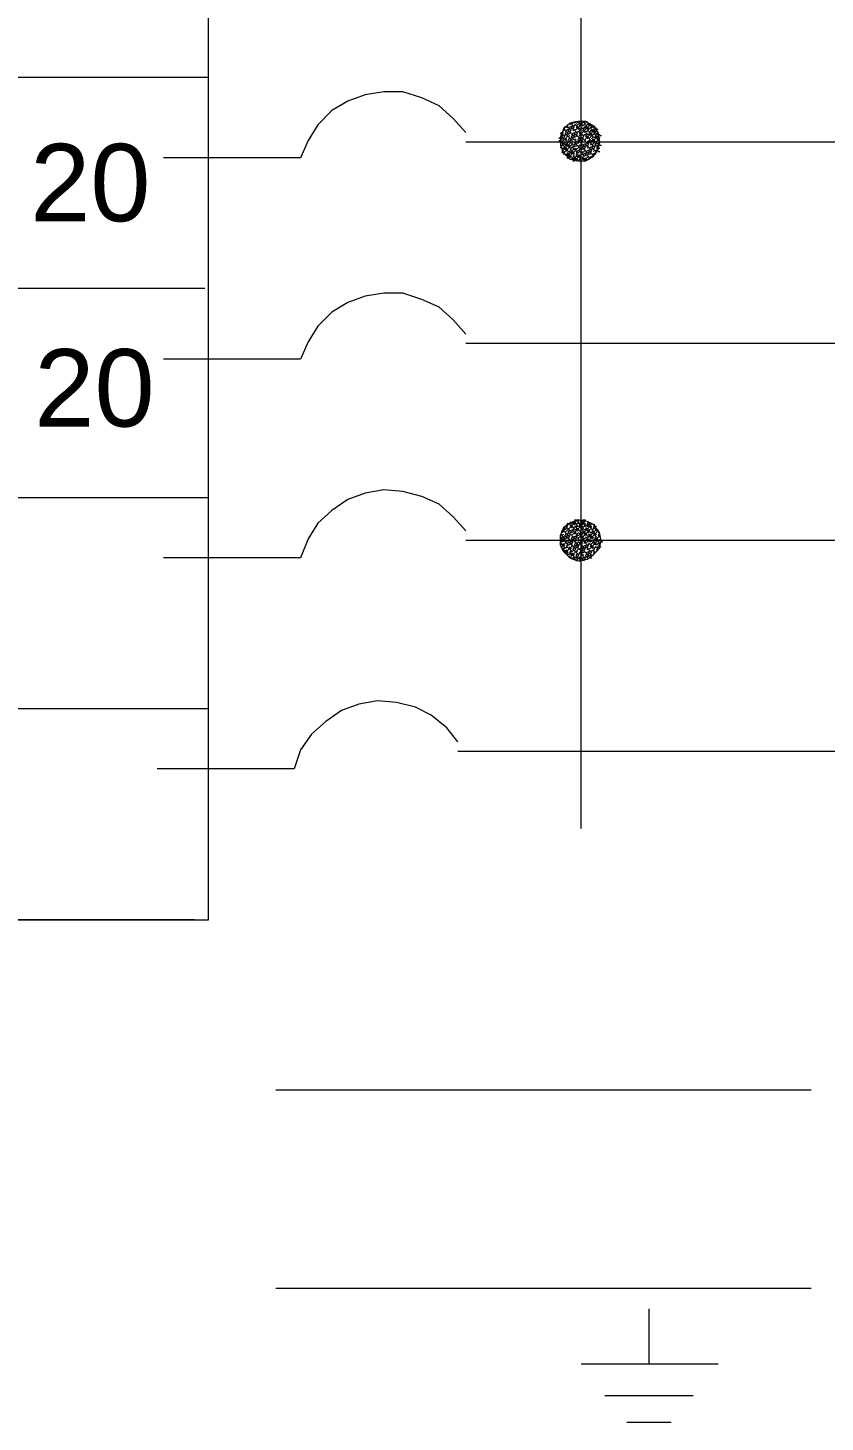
# Model space of a CAD drawing. Header units: metres. Extents: x -1 to 113, y -70 to 21.
# Drawn here: x 22.409 to 23.336, y 14.241 to 15.863 of the extents above; entities that cross this region are included whole.
import ezdxf

# ---------------------------------------------------------------- set-up
doc = ezdxf.new("R2010")
doc.units = ezdxf.units.M
doc.header["$LTSCALE"] = 0.5
doc.layers.add('TABLERO', color=7, linetype='Continuous')
doc.styles.get("Standard").update_dxf_attribs({"font": 'arial.ttf'})

msp = doc.modelspace()

# ---------------------------------------------------------------- linework, layer by layer
at = {"layer": 'TABLERO', "color": 7, "linetype": 'Continuous', "lineweight": 18, "true_color": 0x000007}
for p, q in [((23.0517, 17.1554), (23.0517, 14.9315)), ((22.6185, 15.8053), (19.4386, 15.8053)), ((23.0391, 15.7505), (23.0409, 15.7523)), ((23.0409, 15.7505), (23.0446, 15.7542)), ((23.0446, 15.7523), (23.0464, 15.7542)), ((23.0464, 15.7523), (23.0501, 15.7542)), ((23.0501, 15.7542), (23.0519, 15.7542)), ((23.0501, 15.7505), (23.0519, 15.7523)), ((23.0519, 15.7542), (23.0537, 15.7542)), ((23.0537, 15.7542), (23.0556, 15.7542)), ((23.0537, 15.7487), (23.0574, 15.7523)), ((23.0556, 15.7523), (23.0574, 15.7542)), ((23.0592, 15.7523), (23.0592, 15.7542)), ((23.0611, 15.7505), (23.0629, 15.7523)), ((23.0262, 15.734), (23.0281, 15.7358)), ((23.0281, 15.7377), (23.0299, 15.7377)), ((23.0281, 15.734), (23.0317, 15.7358)), ((23.0299, 15.7395), (23.0317, 15.7413)), ((23.0299, 15.7358), (23.0317, 15.7395)), ((23.0317, 15.745), (23.0336, 15.7487)), ((23.0317, 15.7377), (23.0354, 15.7395)), ((23.0317, 15.734), (23.0336, 15.7377)), ((23.0336, 15.7432), (23.0372, 15.745)), ((23.0336, 15.7395), (23.0354, 15.7432)), ((23.0354, 15.7487), (23.0372, 15.7505)), ((23.0354, 15.7468), (23.0372, 15.7487)), ((23.0354, 15.7413), (23.0391, 15.7432)), ((23.0354, 15.7377), (23.0372, 15.7413)), ((23.0372, 15.7468), (23.0409, 15.7487)), ((23.0372, 15.7432), (23.0391, 15.7468)), ((23.0372, 15.7395), (23.0409, 15.7413)), ((23.0372, 15.7358), (23.0391, 15.7377)), ((23.0372, 15.7322), (23.0391, 15.7358)), ((23.0391, 15.745), (23.0427, 15.7468)), ((23.0391, 15.7413), (23.0409, 15.745)), ((23.0391, 15.734), (23.0427, 15.7358)), ((23.0409, 15.7468), (23.0427, 15.7505)), ((23.0409, 15.7395), (23.0446, 15.7413)), ((23.0409, 15.7358), (23.0427, 15.7395)), ((23.0427, 15.7487), (23.0464, 15.7505)), ((23.0427, 15.745), (23.0446, 15.7487)), ((23.0427, 15.7432), (23.0446, 15.745)), ((23.0427, 15.7377), (23.0464, 15.7395)), ((23.0427, 15.734), (23.0446, 15.7377)), ((23.0446, 15.7505), (23.0464, 15.7505)), ((23.0446, 15.7395), (23.0464, 15.7432)), ((23.0446, 15.7358), (23.0482, 15.7377)), ((23.0464, 15.7468), (23.0482, 15.7487)), ((23.0464, 15.7413), (23.0501, 15.7432)), ((23.0464, 15.7377), (23.0482, 15.7413)), ((23.0482, 15.745), (23.0501, 15.7468)), ((23.0482, 15.7358), (23.0501, 15.7377)), ((23.0482, 15.7322), (23.0501, 15.7358)), ((23.0501, 15.7505), (23.0519, 15.7505)), ((23.0501, 15.745), (23.0537, 15.7468)), ((23.0501, 15.745), (23.0519, 15.745)), ((23.0501, 15.7432), (23.0519, 15.745)), ((23.0501, 15.7413), (23.0501, 15.7432)), ((23.0501, 15.7395), (23.0519, 15.7413)), ((23.0501, 15.7395), (23.0519, 15.7395)), ((23.0501, 15.7358), (23.0519, 15.7358)), ((23.0501, 15.734), (23.0537, 15.7358)), ((23.0519, 15.7487), (23.0537, 15.7505)), ((23.0519, 15.7468), (23.0537, 15.7468)), ((23.0519, 15.7377), (23.0537, 15.7395)), ((23.0537, 15.7432), (23.0556, 15.745)), ((23.0537, 15.7377), (23.0574, 15.7395)), ((23.0537, 15.734), (23.0556, 15.7377)), ((23.0556, 15.7505), (23.0574, 15.7505)), ((23.0556, 15.7468), (23.0574, 15.7468)), ((23.0556, 15.7413), (23.0574, 15.7432)), ((23.0574, 15.7468), (23.0592, 15.7487)), ((23.0574, 15.7377), (23.0592, 15.7413)), ((23.0574, 15.7358), (23.0592, 15.7377)), ((23.0592, 15.7505), (23.0611, 15.7505)), ((23.0592, 15.745), (23.0611, 15.7468)), ((23.0592, 15.7432), (23.0611, 15.7432)), ((23.0592, 15.7395), (23.0611, 15.7395)), ((23.0592, 15.734), (23.0611, 15.7358)), ((23.0611, 15.7413), (23.0647, 15.745)), ((23.0611, 15.7395), (23.0629, 15.7413)), ((23.0629, 15.7487), (23.0647, 15.7505)), ((23.0629, 15.7468), (23.0647, 15.7468)), ((23.0629, 15.7432), (23.0647, 15.7432)), ((23.0629, 15.7377), (23.0647, 15.7395)), ((23.0647, 15.7468), (23.0665, 15.7487)), ((23.0647, 15.7432), (23.0665, 15.745)), ((23.0647, 15.734), (23.0665, 15.7377)), ((23.0665, 15.7487), (23.0684, 15.7487)), ((23.0665, 15.7468), (23.0684, 15.7468)), ((23.0665, 15.7413), (23.0684, 15.7432)), ((23.0665, 15.7395), (23.0684, 15.7395)), ((23.0665, 15.7358), (23.0684, 15.7358)), ((23.0684, 15.7468), (23.0702, 15.7468)), ((23.0684, 15.7395), (23.072, 15.7413)), ((23.0684, 15.7377), (23.0702, 15.7377)), ((23.0684, 15.7358), (23.0702, 15.7377)), ((23.0702, 15.745), (23.072, 15.745)), ((23.0702, 15.7395), (23.072, 15.7395)), ((23.0702, 15.734), (23.072, 15.7358)), ((23.072, 15.7395), (23.072, 15.7413)), ((23.0739, 15.7377), (23.0757, 15.7377)), ((23.8102, 15.7302), (22.918, 15.7302)), ((23.0262, 15.7322), (23.0281, 15.7322)), ((23.0281, 15.7304), (23.0299, 15.7322)), ((23.0281, 15.7304), (23.0299, 15.7304)), ((23.0281, 15.7285), (23.0299, 15.7304)), ((23.0281, 15.7267), (23.0299, 15.7267)), ((23.0281, 15.723), (23.0299, 15.7249)), ((23.0299, 15.734), (23.0317, 15.734)), ((23.0299, 15.7285), (23.0317, 15.7304)), ((23.0299, 15.7267), (23.0317, 15.7267)), ((23.0299, 15.723), (23.0317, 15.723)), ((23.0299, 15.7212), (23.0317, 15.7212)), ((23.0299, 15.7175), (23.0317, 15.7194)), ((23.0317, 15.7267), (23.0354, 15.7285)), ((23.0317, 15.7249), (23.0336, 15.7249)), ((23.0317, 15.723), (23.0336, 15.7249)), ((23.0336, 15.7322), (23.0354, 15.734)), ((23.0336, 15.7267), (23.0354, 15.7267)), ((23.0336, 15.7212), (23.0354, 15.723)), ((23.0354, 15.7304), (23.0354, 15.7322)), ((23.0354, 15.7304), (23.0372, 15.7304)), ((23.0354, 15.7267), (23.0372, 15.7304)), ((23.0354, 15.7194), (23.0372, 15.7212)), ((23.0372, 15.7304), (23.0391, 15.7322)), ((23.0372, 15.7249), (23.0391, 15.7267)), ((23.0372, 15.7194), (23.0391, 15.7194)), ((23.0391, 15.7304), (23.0409, 15.734)), ((23.0391, 15.7304), (23.0409, 15.7304)), ((23.0391, 15.723), (23.0427, 15.7249)), ((23.0391, 15.7194), (23.0409, 15.723)), ((23.0391, 15.7212), (23.0409, 15.7212)), ((23.0409, 15.7322), (23.0446, 15.734)), ((23.0409, 15.7285), (23.0427, 15.7304)), ((23.0409, 15.7175), (23.0427, 15.7194)), ((23.0427, 15.7267), (23.0464, 15.7285)), ((23.0427, 15.723), (23.0446, 15.7267)), ((23.0446, 15.7322), (23.0464, 15.734)), ((23.0446, 15.7285), (23.0464, 15.7304)), ((23.0446, 15.7249), (23.0482, 15.7267)), ((23.0446, 15.7212), (23.0464, 15.723)), ((23.0464, 15.7304), (23.0464, 15.7322)), ((23.0464, 15.7304), (23.0482, 15.7304)), ((23.0464, 15.7267), (23.0482, 15.7304)), ((23.0464, 15.7194), (23.0501, 15.7212)), ((23.0464, 15.7157), (23.0482, 15.7194)), ((23.0482, 15.7304), (23.0501, 15.7322)), ((23.0482, 15.7285), (23.0501, 15.7304)), ((23.0482, 15.7249), (23.0501, 15.7267)), ((23.0482, 15.7175), (23.0501, 15.7194)), ((23.0501, 15.734), (23.0519, 15.734)), ((23.0501, 15.7322), (23.0519, 15.734)), ((23.0501, 15.7304), (23.0501, 15.7322)), ((23.0501, 15.7304), (23.0519, 15.7304)), ((23.0501, 15.7304), (23.0519, 15.7304)), ((23.0501, 15.7267), (23.0519, 15.7267)), ((23.0501, 15.723), (23.0537, 15.7249)), ((23.0501, 15.723), (23.0519, 15.723)), ((23.0501, 15.7212), (23.0519, 15.723)), ((23.0501, 15.7194), (23.0501, 15.7212)), ((23.0501, 15.7194), (23.0519, 15.7194)), ((23.0519, 15.7322), (23.0556, 15.734)), ((23.0519, 15.7285), (23.0537, 15.7304)), ((23.0519, 15.7249), (23.0537, 15.7285)), ((23.0519, 15.7212), (23.0556, 15.723)), ((23.0519, 15.7175), (23.0537, 15.7194)), ((23.0537, 15.7304), (23.0537, 15.7322)), ((23.0537, 15.7267), (23.0574, 15.7285)), ((23.0537, 15.723), (23.0556, 15.7267)), ((23.0556, 15.7304), (23.0574, 15.7304)), ((23.0556, 15.7249), (23.0592, 15.7267)), ((23.0556, 15.7212), (23.0574, 15.7249)), ((23.0574, 15.7304), (23.0574, 15.7322)), ((23.0574, 15.7304), (23.0592, 15.7304)), ((23.0574, 15.7267), (23.0592, 15.7304)), ((23.0574, 15.7194), (23.0611, 15.7212)), ((23.0574, 15.7157), (23.0592, 15.7194)), ((23.0592, 15.7304), (23.0611, 15.7322)), ((23.0592, 15.7285), (23.0629, 15.7304)), ((23.0592, 15.7249), (23.0611, 15.7285)), ((23.0592, 15.723), (23.0611, 15.7249)), ((23.0592, 15.7175), (23.0629, 15.7194)), ((23.0611, 15.7304), (23.0629, 15.734)), ((23.0611, 15.7304), (23.0629, 15.7304)), ((23.0611, 15.723), (23.0647, 15.7249)), ((23.0611, 15.7194), (23.0629, 15.723)), ((23.0629, 15.7322), (23.0647, 15.7322)), ((23.0629, 15.7285), (23.0647, 15.7304)), ((23.0629, 15.7267), (23.0647, 15.7285)), ((23.0629, 15.7212), (23.0665, 15.723)), ((23.0629, 15.7175), (23.0647, 15.7212)), ((23.0647, 15.7322), (23.0665, 15.734)), ((23.0647, 15.723), (23.0665, 15.7267)), ((23.0665, 15.7304), (23.0684, 15.7322)), ((23.0665, 15.7304), (23.0684, 15.7304)), ((23.0665, 15.7249), (23.0702, 15.7267)), ((23.0665, 15.7212), (23.0684, 15.7249)), ((23.0665, 15.7194), (23.0684, 15.7212)), ((23.0684, 15.7267), (23.0702, 15.7304)), ((23.0684, 15.7157), (23.0702, 15.7194)), ((23.0702, 15.7285), (23.072, 15.7285)), ((23.0702, 15.7249), (23.0739, 15.7285)), ((23.0702, 15.723), (23.072, 15.7249)), ((23.072, 15.7322), (23.0739, 15.734)), ((23.072, 15.7304), (23.0739, 15.7304)), ((23.072, 15.7285), (23.0739, 15.7304)), ((23.072, 15.7194), (23.0739, 15.7194)), ((23.0739, 15.7267), (23.0757, 15.7267)), ((22.7257, 15.7119), (22.5663, 15.7119)), ((23.0317, 15.7157), (23.0336, 15.7175)), ((23.0336, 15.7157), (23.0354, 15.7157)), ((23.0354, 15.7175), (23.0372, 15.7175)), ((23.0354, 15.7157), (23.0372, 15.7175)), ((23.0354, 15.712), (23.0372, 15.712)), ((23.0372, 15.7139), (23.0391, 15.7157)), ((23.0391, 15.7175), (23.0409, 15.7175)), ((23.0391, 15.712), (23.0409, 15.7139)), ((23.0391, 15.7102), (23.0409, 15.7102)), ((23.0409, 15.712), (23.0427, 15.712)), ((23.0427, 15.7157), (23.0446, 15.7175)), ((23.0427, 15.712), (23.0446, 15.7157)), ((23.0427, 15.7139), (23.0446, 15.7139)), ((23.0427, 15.7102), (23.0446, 15.7102)), ((23.0427, 15.7084), (23.0446, 15.7084)), ((23.0446, 15.7102), (23.0464, 15.712)), ((23.0464, 15.7175), (23.0482, 15.7175)), ((23.0464, 15.7139), (23.0482, 15.7139)), ((23.0464, 15.7084), (23.0482, 15.7102)), ((23.0482, 15.7139), (23.0501, 15.7157)), ((23.0482, 15.7084), (23.0501, 15.7084)), ((23.0501, 15.712), (23.0519, 15.7139)), ((23.0501, 15.712), (23.0519, 15.712)), ((23.0501, 15.7102), (23.0519, 15.712)), ((23.0501, 15.7102), (23.0519, 15.7102)), ((23.0501, 15.7084), (23.0501, 15.7102)), ((23.0501, 15.7084), (23.0519, 15.7084)), ((23.0519, 15.7102), (23.0556, 15.712)), ((23.0519, 15.7084), (23.0537, 15.7084)), ((23.0537, 15.7157), (23.0574, 15.7175)), ((23.0537, 15.712), (23.0556, 15.7157)), ((23.0537, 15.7102), (23.0556, 15.7102)), ((23.0556, 15.7139), (23.0592, 15.7157)), ((23.0556, 15.7102), (23.0574, 15.712)), ((23.0574, 15.7084), (23.0592, 15.7102)), ((23.0592, 15.7139), (23.0611, 15.7175)), ((23.0611, 15.7157), (23.0647, 15.7175)), ((23.0611, 15.712), (23.0647, 15.7139)), ((23.0611, 15.7102), (23.0629, 15.712)), ((23.0647, 15.7157), (23.0684, 15.7175)), ((23.0647, 15.712), (23.0665, 15.7157)), ((22.6146, 15.5599), (19.4386, 15.5599)), ((23.8102, 15.4957), (22.918, 15.4957)), ((22.7257, 15.4774), (22.5663, 15.4774)), ((22.6185, 15.3162), (19.4386, 15.3162)), ((23.0316, 15.2814), (23.0353, 15.2832)), ((23.0316, 15.2777), (23.0334, 15.2814)), ((23.0334, 15.2796), (23.0371, 15.2814)), ((23.0353, 15.2851), (23.0371, 15.2869)), ((23.0353, 15.2814), (23.0371, 15.2851)), ((23.0389, 15.2851), (23.0408, 15.2887)), ((23.0389, 15.2832), (23.0408, 15.2851)), ((23.0408, 15.2869), (23.0426, 15.2869)), ((23.0408, 15.2814), (23.0426, 15.2832)), ((23.0426, 15.2869), (23.0444, 15.2887)), ((23.0426, 15.2814), (23.0462, 15.2832)), ((23.0426, 15.2777), (23.0444, 15.2814)), ((23.0444, 15.2906), (23.0462, 15.2906)), ((23.0444, 15.2851), (23.0462, 15.2869)), ((23.0444, 15.2832), (23.0462, 15.2832)), ((23.0462, 15.2851), (23.0499, 15.2887)), ((23.0462, 15.2814), (23.0481, 15.2851)), ((23.0462, 15.2796), (23.0481, 15.2814)), ((23.0481, 15.2887), (23.0499, 15.2906)), ((23.0481, 15.2869), (23.0499, 15.2869)), ((23.0481, 15.2832), (23.0499, 15.2832)), ((23.0499, 15.2869), (23.0517, 15.2869)), ((23.0499, 15.2851), (23.0517, 15.2851)), ((23.0499, 15.2832), (23.0517, 15.2851)), ((23.0517, 15.2887), (23.0517, 15.2906)), ((23.0517, 15.2887), (23.0536, 15.2887)), ((23.0517, 15.2869), (23.0536, 15.2887)), ((23.0517, 15.2869), (23.0536, 15.2869)), ((23.0517, 15.2851), (23.0536, 15.2851)), ((23.0517, 15.2814), (23.0536, 15.2832)), ((23.0536, 15.2906), (23.0554, 15.2906)), ((23.0536, 15.2869), (23.0554, 15.2887)), ((23.0536, 15.2796), (23.0554, 15.2814)), ((23.0554, 15.2906), (23.0572, 15.2906)), ((23.0554, 15.2851), (23.0572, 15.2869)), ((23.0554, 15.2832), (23.0572, 15.2832)), ((23.0572, 15.2832), (23.0609, 15.2851)), ((23.0572, 15.2814), (23.0591, 15.2814)), ((23.0572, 15.2796), (23.0591, 15.2814)), ((23.0591, 15.2887), (23.0609, 15.2887)), ((23.0591, 15.2851), (23.0609, 15.2887)), ((23.0591, 15.2832), (23.0609, 15.2832)), ((23.0609, 15.2869), (23.0627, 15.2869)), ((23.0609, 15.2832), (23.0627, 15.2869)), ((23.0627, 15.2814), (23.0646, 15.2832)), ((23.0646, 15.2796), (23.0682, 15.2814)), ((23.0664, 15.2851), (23.0682, 15.2851)), ((23.0664, 15.2814), (23.0682, 15.2832)), ((23.0682, 15.2832), (23.0701, 15.2832)), ((23.0682, 15.2796), (23.0701, 15.2814)), ((23.8102, 15.2667), (22.918, 15.2667)), ((23.0279, 15.2722), (23.0298, 15.2741)), ((23.0279, 15.2704), (23.0298, 15.2704)), ((23.0279, 15.2686), (23.0298, 15.2686)), ((23.0279, 15.2667), (23.0298, 15.2667)), ((23.0279, 15.2631), (23.0298, 15.2667)), ((23.0298, 15.2759), (23.0298, 15.2777)), ((23.0298, 15.2759), (23.0334, 15.2777)), ((23.0298, 15.2722), (23.0316, 15.2741)), ((23.0298, 15.2686), (23.0316, 15.2722)), ((23.0298, 15.2667), (23.0316, 15.2686)), ((23.0298, 15.2649), (23.0334, 15.2667)), ((23.0316, 15.2704), (23.0353, 15.2722)), ((23.0316, 15.2667), (23.0334, 15.2704)), ((23.0316, 15.2667), (23.0334, 15.2667)), ((23.0334, 15.2722), (23.0353, 15.2759)), ((23.0334, 15.2686), (23.0371, 15.2704)), ((23.0334, 15.2667), (23.0353, 15.2667)), ((23.0334, 15.2649), (23.0353, 15.2667)), ((23.0353, 15.2741), (23.0389, 15.2759)), ((23.0353, 15.2704), (23.0371, 15.2741)), ((23.0353, 15.2667), (23.0371, 15.2667)), ((23.0353, 15.2631), (23.0389, 15.2649)), ((23.0371, 15.2759), (23.0389, 15.2796)), ((23.0371, 15.2722), (23.0408, 15.2741)), ((23.0371, 15.2686), (23.0389, 15.2722)), ((23.0371, 15.2667), (23.0389, 15.2686)), ((23.0371, 15.2649), (23.0371, 15.2667)), ((23.0389, 15.2777), (23.0426, 15.2796)), ((23.0389, 15.2741), (23.0408, 15.2777)), ((23.0389, 15.2667), (23.0426, 15.2686)), ((23.0389, 15.2667), (23.0408, 15.2667)), ((23.0389, 15.2631), (23.0408, 15.2667)), ((23.0408, 15.2759), (23.0444, 15.2777)), ((23.0408, 15.2686), (23.0426, 15.2722)), ((23.0408, 15.2649), (23.0444, 15.2667)), ((23.0408, 15.2612), (23.0426, 15.2649)), ((23.0426, 15.2704), (23.0462, 15.2722)), ((23.0426, 15.2667), (23.0444, 15.2704)), ((23.0444, 15.2796), (23.0462, 15.2796)), ((23.0444, 15.2741), (23.0462, 15.2759)), ((23.0444, 15.2686), (23.0481, 15.2704)), ((23.0444, 15.2667), (23.0462, 15.2667)), ((23.0444, 15.2649), (23.0462, 15.2667)), ((23.0444, 15.2612), (23.0462, 15.2649)), ((23.0462, 15.2741), (23.0499, 15.2759)), ((23.0462, 15.2704), (23.0481, 15.2741)), ((23.0462, 15.2667), (23.0462, 15.2686)), ((23.0462, 15.2631), (23.0499, 15.2649)), ((23.0481, 15.2777), (23.0499, 15.2796)), ((23.0481, 15.2722), (23.0517, 15.2741)), ((23.0481, 15.2686), (23.0517, 15.2722)), ((23.0481, 15.2667), (23.0499, 15.2686)), ((23.0481, 15.2667), (23.0499, 15.2667)), ((23.0499, 15.2777), (23.0517, 15.2777)), ((23.0499, 15.2741), (23.0517, 15.2759)), ((23.0499, 15.2667), (23.0517, 15.2667)), ((23.0499, 15.2667), (23.0517, 15.2667)), ((23.0499, 15.2631), (23.0517, 15.2649)), ((23.0517, 15.2796), (23.0536, 15.2796)), ((23.0517, 15.2759), (23.0517, 15.2777)), ((23.0517, 15.2759), (23.0536, 15.2759)), ((23.0517, 15.2741), (23.0536, 15.2741)), ((23.0517, 15.2704), (23.0536, 15.2722)), ((23.0517, 15.2704), (23.0536, 15.2704)), ((23.0517, 15.2667), (23.0536, 15.2686)), ((23.0517, 15.2649), (23.0517, 15.2667)), ((23.0517, 15.2649), (23.0554, 15.2667)), ((23.0517, 15.2612), (23.0536, 15.2649)), ((23.0536, 15.2777), (23.0554, 15.2777)), ((23.0536, 15.2759), (23.0554, 15.2777)), ((23.0536, 15.2667), (23.0554, 15.2704)), ((23.0536, 15.2667), (23.0554, 15.2667)), ((23.0554, 15.2796), (23.0572, 15.2796)), ((23.0554, 15.2741), (23.0572, 15.2759)), ((23.0554, 15.2686), (23.0591, 15.2704)), ((23.0554, 15.2667), (23.0572, 15.2667)), ((23.0554, 15.2649), (23.0572, 15.2667)), ((23.0554, 15.2631), (23.0572, 15.2649)), ((23.0572, 15.2722), (23.0591, 15.2741)), ((23.0572, 15.2704), (23.0591, 15.2704)), ((23.0572, 15.2631), (23.0609, 15.2667)), ((23.0591, 15.2777), (23.0609, 15.2796)), ((23.0591, 15.2759), (23.0609, 15.2759)), ((23.0591, 15.2722), (23.0609, 15.2722)), ((23.0591, 15.2667), (23.0609, 15.2686)), ((23.0591, 15.2667), (23.0609, 15.2667)), ((23.0609, 15.2759), (23.0627, 15.2777)), ((23.0609, 15.2741), (23.0627, 15.2741)), ((23.0609, 15.2722), (23.0627, 15.2741)), ((23.0609, 15.2649), (23.0627, 15.2667)), ((23.0627, 15.2759), (23.0646, 15.2759)), ((23.0627, 15.2704), (23.0646, 15.2722)), ((23.0627, 15.2649), (23.0664, 15.2667)), ((23.0646, 15.2759), (23.0664, 15.2796)), ((23.0646, 15.2777), (23.0664, 15.2777)), ((23.0646, 15.2686), (23.0664, 15.2704)), ((23.0646, 15.2667), (23.0664, 15.2667)), ((23.0664, 15.2741), (23.0682, 15.2759)), ((23.0664, 15.2686), (23.0682, 15.2686)), ((23.0664, 15.2667), (23.0682, 15.2667)), ((23.0664, 15.2631), (23.0682, 15.2649)), ((23.0682, 15.2722), (23.0701, 15.2741)), ((23.0682, 15.2686), (23.0701, 15.2722)), ((23.0682, 15.2704), (23.0701, 15.2704)), ((23.0682, 15.2667), (23.0701, 15.2667)), ((23.0701, 15.2777), (23.0719, 15.2796)), ((23.0701, 15.2667), (23.0719, 15.2686)), ((23.0701, 15.2667), (23.0719, 15.2667)), ((23.0701, 15.2612), (23.0737, 15.2649)), ((23.0719, 15.2759), (23.0737, 15.2759)), ((23.0719, 15.2741), (23.0737, 15.2741)), ((23.0719, 15.2722), (23.0737, 15.2741)), ((23.0719, 15.2667), (23.0756, 15.2686)), ((23.0719, 15.2649), (23.0737, 15.2667)), ((23.0737, 15.2704), (23.0737, 15.2722)), ((23.0756, 15.2649), (23.0774, 15.2649)), ((23.0279, 15.2612), (23.0298, 15.2631)), ((23.0298, 15.2612), (23.0316, 15.2631)), ((23.0298, 15.2576), (23.0316, 15.2576)), ((23.0316, 15.2594), (23.0334, 15.2612)), ((23.0316, 15.2558), (23.0334, 15.2594)), ((23.0316, 15.2576), (23.0334, 15.2576)), ((23.0316, 15.2539), (23.0334, 15.2558)), ((23.0316, 15.2539), (23.0334, 15.2539)), ((23.0334, 15.2576), (23.0371, 15.2594)), ((23.0334, 15.2539), (23.0353, 15.2558)), ((23.0353, 15.2594), (23.0371, 15.2631)), ((23.0353, 15.2612), (23.0371, 15.2612)), ((23.0353, 15.2521), (23.0371, 15.2539)), ((23.0353, 15.2503), (23.0371, 15.2521)), ((23.0353, 15.2503), (23.0371, 15.2503)), ((23.0371, 15.2612), (23.0408, 15.2631)), ((23.0371, 15.2576), (23.0389, 15.2594)), ((23.0371, 15.2503), (23.0408, 15.2521)), ((23.0371, 15.2484), (23.0389, 15.2484)), ((23.0371, 15.2484), (23.0389, 15.2484)), ((23.0389, 15.2558), (23.0408, 15.2576)), ((23.0389, 15.2521), (23.0408, 15.2558)), ((23.0389, 15.2539), (23.0408, 15.2539)), ((23.0389, 15.2503), (23.0408, 15.2503)), ((23.0408, 15.2539), (23.0444, 15.2558)), ((23.0408, 15.2503), (23.0426, 15.2521)), ((23.0426, 15.2594), (23.0462, 15.2612)), ((23.0426, 15.2558), (23.0444, 15.2594)), ((23.0426, 15.2484), (23.0444, 15.2503)), ((23.0426, 15.2448), (23.0444, 15.2484)), ((23.0444, 15.2576), (23.0481, 15.2594)), ((23.0444, 15.2539), (23.0462, 15.2576)), ((23.0444, 15.2466), (23.0481, 15.2484)), ((23.0462, 15.2594), (23.0481, 15.2631)), ((23.0462, 15.2521), (23.0481, 15.2539)), ((23.0462, 15.2484), (23.0481, 15.2521)), ((23.0481, 15.2612), (23.0517, 15.2631)), ((23.0481, 15.2576), (23.0499, 15.2612)), ((23.0481, 15.2503), (23.0517, 15.2521)), ((23.0481, 15.2466), (23.0499, 15.2503)), ((23.0499, 15.2558), (23.0517, 15.2576)), ((23.0499, 15.2521), (23.0517, 15.2539)), ((23.0517, 15.2631), (23.0536, 15.2631)), ((23.0517, 15.2612), (23.0536, 15.2612)), ((23.0517, 15.2594), (23.0536, 15.2612)), ((23.0517, 15.2594), (23.0536, 15.2594)), ((23.0517, 15.2576), (23.0536, 15.2576)), ((23.0517, 15.2539), (23.0517, 15.2558)), ((23.0517, 15.2539), (23.0554, 15.2558)), ((23.0517, 15.2503), (23.0536, 15.2539)), ((23.0517, 15.2521), (23.0536, 15.2521)), ((23.0517, 15.2503), (23.0536, 15.2503)), ((23.0517, 15.2484), (23.0536, 15.2503)), ((23.0536, 15.2594), (23.0572, 15.2612)), ((23.0536, 15.2558), (23.0554, 15.2594)), ((23.0536, 15.2521), (23.0572, 15.2539)), ((23.0536, 15.2484), (23.0554, 15.2503)), ((23.0536, 15.2448), (23.0554, 15.2484)), ((23.0554, 15.2576), (23.0591, 15.2594)), ((23.0554, 15.2539), (23.0572, 15.2576)), ((23.0554, 15.2466), (23.0591, 15.2484)), ((23.0572, 15.2594), (23.0591, 15.2631)), ((23.0572, 15.2521), (23.0609, 15.2539)), ((23.0572, 15.2484), (23.0591, 15.2521)), ((23.0591, 15.2612), (23.0627, 15.2631)), ((23.0591, 15.2576), (23.0609, 15.2612)), ((23.0591, 15.2558), (23.0609, 15.2576)), ((23.0591, 15.2503), (23.0627, 15.2521)), ((23.0591, 15.2466), (23.0609, 15.2503)), ((23.0609, 15.2631), (23.0627, 15.2631)), ((23.0609, 15.2521), (23.0627, 15.2558)), ((23.0609, 15.2484), (23.0646, 15.2503)), ((23.0627, 15.2594), (23.0646, 15.2612)), ((23.0627, 15.2539), (23.0664, 15.2558)), ((23.0627, 15.2503), (23.0646, 15.2539)), ((23.0646, 15.2576), (23.0664, 15.2594)), ((23.0664, 15.2576), (23.0701, 15.2594)), ((23.0664, 15.2539), (23.0682, 15.2576)), ((23.0664, 15.2521), (23.0682, 15.2539)), ((23.0682, 15.2612), (23.0701, 15.2631)), ((23.0682, 15.2594), (23.0701, 15.2594)), ((23.0701, 15.2558), (23.0719, 15.2576)), ((23.0719, 15.2631), (23.0737, 15.2631)), ((23.0719, 15.2594), (23.0737, 15.2594)), ((23.0737, 15.2594), (23.0756, 15.2594)), ((22.7257, 15.2466), (22.5663, 15.2466)), ((23.0408, 15.2466), (23.0426, 15.2466)), ((23.0426, 15.2466), (23.0444, 15.2466)), ((23.0426, 15.2448), (23.0444, 15.2448)), ((23.0444, 15.2448), (23.0462, 15.2448)), ((23.0462, 15.2466), (23.0481, 15.2466)), ((23.0499, 15.2448), (23.0517, 15.2466)), ((23.0517, 15.2466), (23.0536, 15.2466)), ((23.0536, 15.2429), (23.0554, 15.2448)), ((23.0554, 15.2429), (23.0572, 15.2466)), ((23.0591, 15.2448), (23.0609, 15.2466)), ((23.0627, 15.2466), (23.0646, 15.2466)), ((22.6185, 15.0707), (19.4386, 15.0707)), ((23.8102, 15.0213), (22.9089, 15.0213)), ((22.7183, 15.0011), (22.559, 15.0011)), ((22.6023, 14.8253), (20.1695, 14.8253)), ((22.6969, 14.6274), (23.3198, 14.6274)), ((22.6969, 14.3966), (23.3198, 14.3966)), ((23.1311, 14.3728), (23.1311, 14.3087)), ((23.0523, 14.3087), (23.2117, 14.3087)), ((23.0798, 14.272), (23.1824, 14.272)), ((23.1055, 14.2409), (23.1568, 14.2409))]:
    msp.add_line(p, q, dxfattribs=at)
for points in [[(19.4386, 14.8253), (22.6185, 14.8253), (22.6185, 17.1573), (19.4386, 17.1573)], [(23.0739, 15.7304), (23.072, 15.7413), (23.0665, 15.7487), (23.0574, 15.7542), (23.0482, 15.7542), (23.0391, 15.7523), (23.0317, 15.745), (23.0281, 15.7358), (23.0281, 15.7267), (23.0317, 15.7175), (23.0391, 15.7102), (23.0482, 15.7084), (23.0574, 15.7084), (23.0665, 15.7139), (23.072, 15.7212)], [(23.0756, 15.2667), (23.0737, 15.2759), (23.0664, 15.2851), (23.0591, 15.2887), (23.0481, 15.2906), (23.0389, 15.2869), (23.0316, 15.2814), (23.0279, 15.2722), (23.0279, 15.2612), (23.0316, 15.2539), (23.0389, 15.2466), (23.0481, 15.2429), (23.0591, 15.2448), (23.0664, 15.2503), (23.0737, 15.2576)]]:
    msp.add_lwpolyline(points, close=True, dxfattribs=at)
for points in [[(22.918, 15.7412), (22.9034, 15.7577), (22.8869, 15.7724), (22.8667, 15.7815), (22.8447, 15.7888), (22.8228, 15.7888), (22.8008, 15.7852), (22.7806, 15.7778), (22.7623, 15.7669), (22.7458, 15.7504), (22.7348, 15.7321), (22.7257, 15.7119)], [(23.0464, 15.7487), (23.0501, 15.7523), (23.0501, 15.7542)], [(23.0501, 15.7487), (23.0519, 15.7505), (23.0556, 15.7542)], [(23.0537, 15.745), (23.0574, 15.7487), (23.0611, 15.7523)], [(23.0281, 15.7395), (23.0299, 15.7413), (23.0336, 15.745)], [(23.0299, 15.7304), (23.0336, 15.734), (23.0372, 15.7377)], [(23.0446, 15.7432), (23.0482, 15.7468), (23.0501, 15.7487)], [(23.0501, 15.7377), (23.0519, 15.7395), (23.0556, 15.7432), (23.0592, 15.7468), (23.0629, 15.7505)], [(23.0556, 15.7322), (23.0592, 15.7358), (23.0629, 15.7395), (23.0665, 15.7432), (23.0684, 15.745)], [(23.0574, 15.7413), (23.0611, 15.745), (23.0647, 15.7487)], [(23.0611, 15.734), (23.0647, 15.7377), (23.0684, 15.7413), (23.0702, 15.7432)], [(23.0647, 15.7304), (23.0665, 15.7322), (23.0702, 15.7358), (23.0739, 15.7395)], [(23.0702, 15.7304), (23.072, 15.734), (23.0739, 15.7358)], [(23.0281, 15.7249), (23.0317, 15.7285), (23.0354, 15.7304)], [(23.0299, 15.7194), (23.0336, 15.723), (23.0372, 15.7267), (23.0409, 15.7304)], [(23.0317, 15.7175), (23.0354, 15.7212), (23.0391, 15.7249), (23.0427, 15.7285)], [(23.0354, 15.7139), (23.0372, 15.7157), (23.0409, 15.7194), (23.0446, 15.723)], [(23.0372, 15.712), (23.0391, 15.7139), (23.0427, 15.7175), (23.0464, 15.7212), (23.0501, 15.7249)], [(23.0501, 15.7139), (23.0537, 15.7175), (23.0574, 15.7212)], [(23.0647, 15.7267), (23.0684, 15.7304), (23.0702, 15.7304)], [(23.0684, 15.7194), (23.072, 15.723), (23.0739, 15.723)], [(23.0409, 15.7102), (23.0446, 15.712), (23.0482, 15.7157)], [(23.0446, 15.7084), (23.0464, 15.7102), (23.0501, 15.7139)], [(23.0556, 15.7084), (23.0574, 15.7102), (23.0611, 15.7139)], [(22.918, 15.5067), (22.9034, 15.5232), (22.8869, 15.5379), (22.8667, 15.547), (22.8447, 15.5544), (22.8228, 15.5544), (22.8008, 15.5507), (22.7806, 15.5434), (22.7623, 15.5324), (22.7458, 15.5159), (22.7348, 15.4976), (22.7257, 15.4774)], [(22.918, 15.2777), (22.9034, 15.2942), (22.8869, 15.3089), (22.8667, 15.318), (22.8447, 15.3235), (22.8228, 15.3254), (22.8008, 15.3217), (22.7806, 15.3144), (22.7623, 15.3016), (22.7458, 15.2869), (22.7348, 15.2686), (22.7257, 15.2466)], [(23.0334, 15.2759), (23.0371, 15.2796), (23.0408, 15.2832), (23.0444, 15.2869), (23.0481, 15.2906)], [(23.0408, 15.2722), (23.0444, 15.2759), (23.0481, 15.2796), (23.0517, 15.2832)], [(23.0517, 15.2832), (23.0554, 15.2869), (23.0572, 15.2906)], [(23.0517, 15.2722), (23.0554, 15.2759), (23.0591, 15.2796), (23.0627, 15.2832), (23.0646, 15.2869)], [(23.0517, 15.2777), (23.0536, 15.2814), (23.0572, 15.2851)], [(23.0536, 15.2704), (23.0572, 15.2741), (23.0609, 15.2777), (23.0646, 15.2814)], [(23.0298, 15.2594), (23.0316, 15.2612), (23.0353, 15.2649)], [(23.0572, 15.2667), (23.0591, 15.2686), (23.0627, 15.2722), (23.0664, 15.2759), (23.0701, 15.2796)], [(23.0609, 15.2667), (23.0646, 15.2704), (23.0682, 15.2741), (23.0719, 15.2777)], [(23.0609, 15.2558), (23.0646, 15.2594), (23.0682, 15.2631), (23.0719, 15.2667)], [(23.0627, 15.2612), (23.0664, 15.2649), (23.0682, 15.2667)], [(23.0682, 15.2667), (23.0701, 15.2686), (23.0737, 15.2722)], [(23.0334, 15.2521), (23.0353, 15.2539), (23.0389, 15.2576), (23.0426, 15.2612)], [(23.0389, 15.2466), (23.0426, 15.2503), (23.0462, 15.2539), (23.0499, 15.2576)], [(23.0462, 15.2429), (23.0499, 15.2466), (23.0517, 15.2484)], [(23.0646, 15.2484), (23.0682, 15.2521), (23.0719, 15.2558)], [(23.0701, 15.2576), (23.0737, 15.2612), (23.0737, 15.2631)], [(23.0499, 15.2429), (23.0517, 15.2429), (23.0517, 15.2448)], [(22.9089, 15.0323), (22.896, 15.0487), (22.8777, 15.0634), (22.8594, 15.0726), (22.8374, 15.0781), (22.8154, 15.0799), (22.7934, 15.0762), (22.7733, 15.0689), (22.755, 15.0561), (22.7385, 15.0414), (22.7257, 15.0231), (22.7183, 15.0011)]]:
    msp.add_lwpolyline(points, dxfattribs=at)

# ---------------------------------------------------------------- texts
at = {"layer": 'TABLERO', "char_height": 0.0901, "attachment_point": 1}
for insert in [(22.4112, 15.7281), (22.4161, 15.4893)]:
    msp.add_mtext_dynamic_manual_height_columns('20', width=0.090104, gutter_width=0.4505, heights=[0], dxfattribs=dict(at, insert=insert))

doc.saveas('drawing.dxf')
